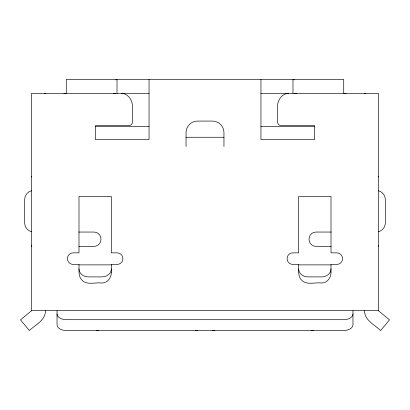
<?xml version="1.0" encoding="UTF-8"?>
<svg xmlns="http://www.w3.org/2000/svg" width="410" height="410" viewBox="0 0 410 410"><rect width="100%" height="100%" fill="white"/><g stroke="black" fill="none" stroke-linecap="round" stroke-linejoin="round"><path stroke-width="0.61" d="M31.596 176.951L31.734 176.269M378.404 245.534L378.266 246.215M364.531 310.662C364.434 320.348 374.643 324.781 380.644 330.542L389.5 319.867L378.404 310.662L31.596 310.662L20.5 319.867L29.356 330.542C35.357 324.781 45.566 320.348 45.469 310.662M344.564 93.485L346.035 93.331M364.183 93.485L365.653 93.331M149.05 93.331L31.596 93.331L31.596 310.662M260.95 93.331L378.404 93.331L378.404 310.662M95.412 126.623L149.05 126.623M260.95 126.623L314.588 126.623M186.043 137.258L223.957 137.258M78.674 232.05L94.023 232.05A6.934 6.934 0 0 1 100.957 238.989L100.957 239.45A6.934 6.934 0 0 1 94.023 246.384L78.956 246.384M331.326 232.05L315.977 232.05A6.934 6.934 0 0 0 309.043 238.989L309.043 239.45A6.934 6.934 0 0 0 315.977 246.384L331.044 246.384M78.997 264.88L111.361 264.88M298.639 264.88L331.003 264.88M63.965 93.331L65.436 93.485M44.347 93.331L45.817 93.485M378.169 176.167L378.404 176.951M31.831 246.318L31.596 245.534M352.969 310.662L352.969 324.776A9.251 5.771 0 0 1 343.723 330.542L66.276 330.542A9.251 5.771 0 0 1 57.031 324.776L57.031 310.662M343.723 93.331L343.723 79.458L66.276 79.458L66.276 93.331M294.011 79.458L294.011 79.929M292.986 79.458L292.986 93.331M260.95 79.458L260.95 139.569L314.588 139.569L314.588 125.696L281.178 125.696A4.623 3.787 -90 0 1 277.391 121.073L277.391 107.2A13.873 11.362 90 0 1 288.753 93.331M223.957 146.503L223.957 132.635A11.562 11.562 0 0 0 212.4 121.073L197.599 121.073A11.562 11.562 0 0 0 186.043 132.635L186.043 146.503M149.05 79.458L149.05 139.569L95.412 139.569L95.412 125.696L128.822 125.696A4.623 3.787 90 0 0 132.609 121.073L132.609 107.2A13.873 11.362 -90 0 0 121.247 93.331M117.014 79.458L117.014 93.331M115.989 79.458L115.989 79.929M378.486 190.747A9.251 9.251 0 0 1 385.338 199.68L385.338 222.804A9.251 9.251 0 0 1 378.486 231.737M31.514 190.747A9.251 9.251 0 0 0 24.661 199.68L24.661 222.804A9.251 9.251 0 0 0 31.514 231.737M331.003 268.888A9.251 8.01 0 0 1 321.758 276.893L307.884 276.893A9.251 8.01 0 0 1 298.639 268.888M111.361 268.888A9.251 8.01 0 0 1 102.116 276.893L88.242 276.893A9.251 8.01 0 0 1 78.997 268.888M294.344 93.634A13.873 11.362 -90 0 1 296.712 93.331M113.288 93.331A13.873 11.362 -90 0 1 115.656 93.634M197.681 330.347A9.251 5.771 0 0 1 195.288 330.542M313.747 330.347A9.251 5.771 0 0 1 311.354 330.542M214.712 330.542A9.251 5.771 0 0 1 212.318 330.347M98.646 330.542A9.251 5.771 0 0 1 96.253 330.347M352.969 313.932A9.251 5.771 0 0 1 343.723 319.703L66.276 319.703A9.251 5.771 0 0 1 57.031 313.932M111.361 272.358C111.453 277.498 107.579 283.018 102.116 283.033C95.407 282.018 86.156 285.842 81.257 279.359C78.018 275.064 79.202 269.396 78.997 264.419L73.216 264.419A5.781 5.781 0 0 1 67.435 258.638A5.781 5.781 0 0 1 73.216 252.857L78.997 252.857L78.997 196.446L111.361 196.446L111.361 252.857L117.142 252.857A5.781 5.781 0 0 1 122.923 258.638A5.781 5.781 0 0 1 117.142 264.419L111.361 264.419L111.361 272.358M331.003 272.358C331.095 277.498 327.221 283.018 321.758 283.033C315.049 282.018 305.798 285.842 300.899 279.359C297.66 275.064 298.844 269.396 298.639 264.419L292.858 264.419A5.781 5.781 0 0 1 287.077 258.638A5.781 5.781 0 0 1 292.858 252.857L298.639 252.857L298.639 196.446L331.003 196.446L331.003 252.857L336.784 252.857A5.781 5.781 0 0 1 342.565 258.638A5.781 5.781 0 0 1 336.784 264.419L331.003 264.419L331.003 272.358"/></g></svg>
